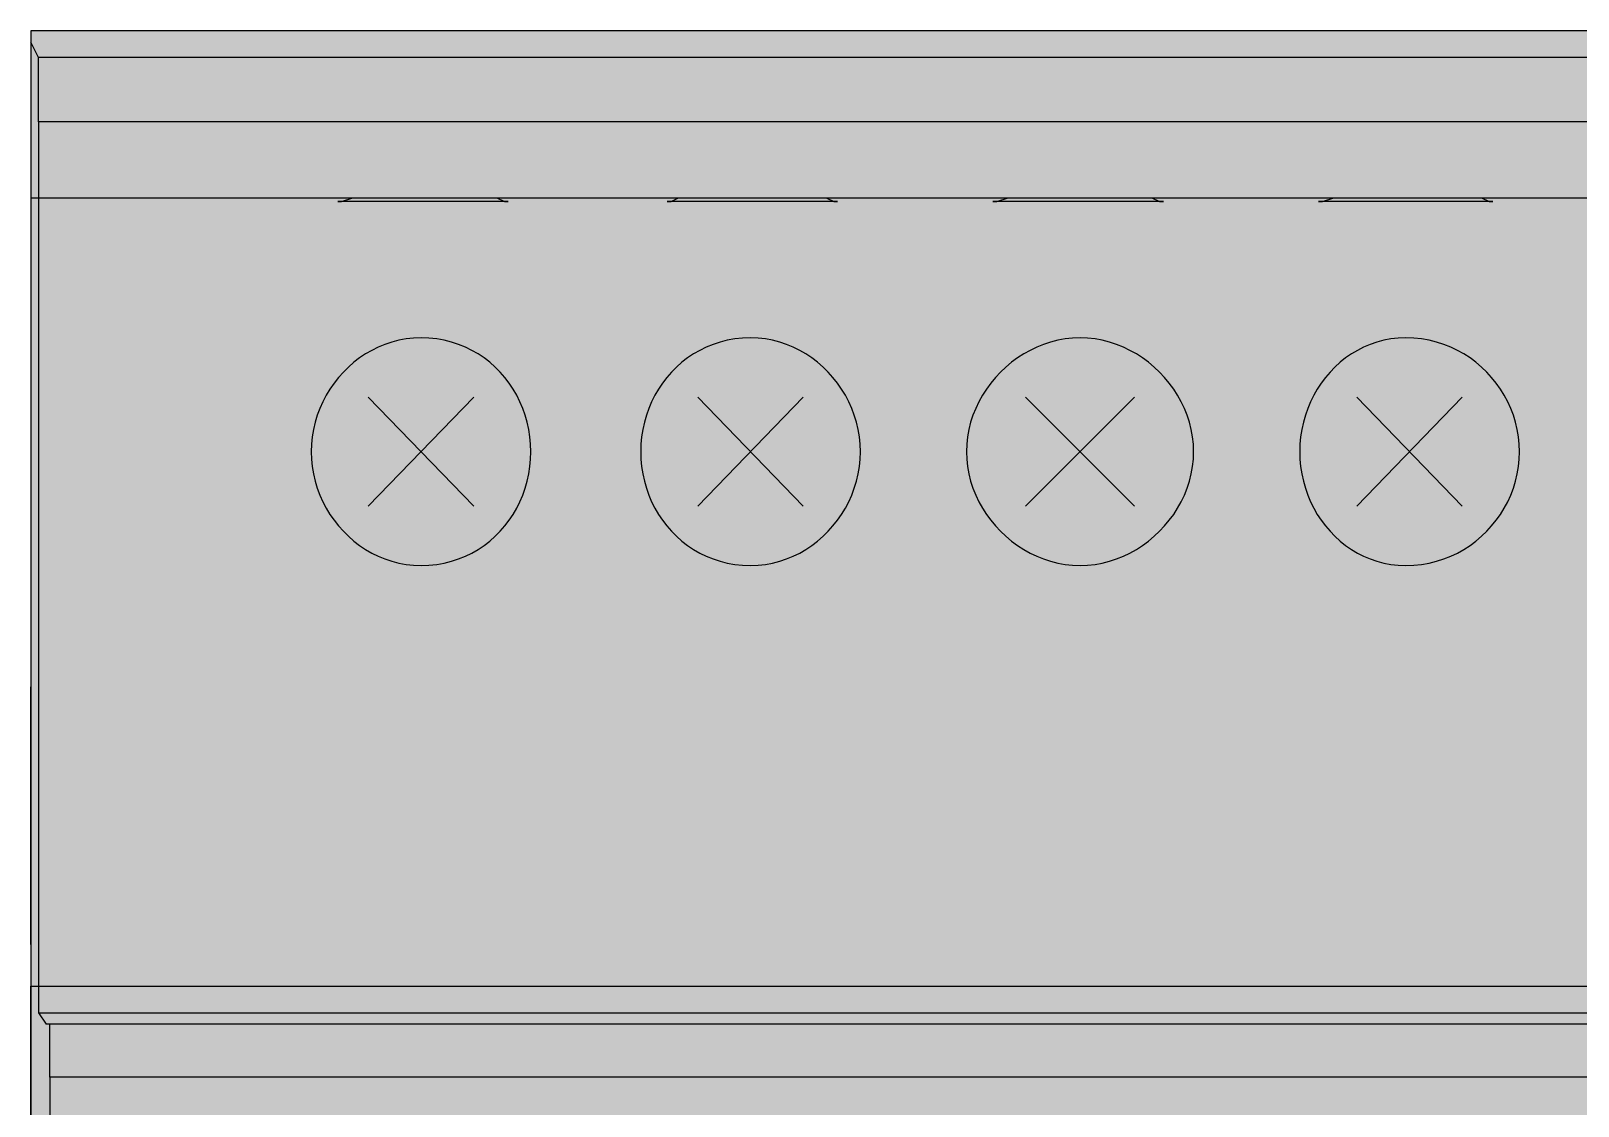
# Model space of a CAD drawing. Header units: millimetres. Extents: x 0 to 966, y -664 to 90.
# Drawn here: x 500 to 536, y 64.98 to 90 of the extents above; entities that cross this region are included whole.
import ezdxf

# ---------------------------------------------------------------- set-up
doc = ezdxf.new("R2010")
doc.units = ezdxf.units.MM
for name, color, linetype in [('HDL_BODY', 7, 'Continuous'), ('HDL_COLOUR', 7, 'Continuous'), ('HDL_DETAIL', 7, 'Continuous'), ('HDL_PRINT', 7, 'Continuous')]:
    doc.layers.add(name, color=color, linetype=linetype)

# ---------------------------------------------------------------- blocks, each defined once
blk = doc.blocks.new('M_R4.16.1-CD_FRONT')
at = {"layer": 'HDL_BODY', "true_color": 0x202126}
blk.add_hatch(color=250, dxfattribs=at).paths.add_polyline_path([(0, 0), (72, 0), (72, 90), (0, 90)])
at = {"layer": 'HDL_BODY', "true_color": 0x2a2a30}
blk.add_hatch(color=250, dxfattribs=at).paths.add_polyline_path([(0.4, 20.52), (71.6, 20.52), (71.6, 68.31), (0.4, 68.31)])
at = {"layer": 'HDL_COLOUR', "true_color": 0x1a332c}
for points in [[(11.633, 80.207), (11.627, 80.383), (11.611, 80.556), (11.585, 80.726), (11.548, 80.893), (11.501, 81.057), (11.444, 81.216), (11.378, 81.371), (11.303, 81.521), (11.219, 81.665), (11.127, 81.803), (11.026, 81.935), (10.917, 82.06), (10.8, 82.178), (10.676, 82.288), (10.544, 82.389), (10.406, 82.482), (10.26, 82.566), (10.109, 82.639), (9.951, 82.703), (9.787, 82.757), (9.617, 82.799), (9.442, 82.83), (9.262, 82.848), (9.077, 82.855), (8.903, 82.848), (8.731, 82.83), (8.563, 82.799), (8.398, 82.757), (8.238, 82.703), (8.083, 82.639), (7.933, 82.566), (7.788, 82.482), (7.649, 82.389), (7.516, 82.288), (7.39, 82.178), (7.271, 82.06), (7.159, 81.935), (7.054, 81.803), (6.958, 81.665), (6.871, 81.521), (6.792, 81.371), (6.723, 81.216), (6.663, 81.057), (6.613, 80.893), (6.573, 80.726), (6.545, 80.556), (6.527, 80.383), (6.521, 80.207), (6.527, 80.032), (6.545, 79.859), (6.573, 79.688), (6.613, 79.521), (6.663, 79.358), (6.723, 79.198), (6.792, 79.043), (6.871, 78.894), (6.958, 78.749), (7.054, 78.611), (7.159, 78.479), (7.271, 78.354), (7.39, 78.237), (7.516, 78.127), (7.649, 78.025), (7.788, 77.933), (7.933, 77.849), (8.083, 77.775), (8.238, 77.711), (8.398, 77.658), (8.563, 77.616), (8.731, 77.585), (8.903, 77.566), (9.077, 77.56), (9.262, 77.566), (9.442, 77.585), (9.617, 77.616), (9.787, 77.658), (9.951, 77.711), (10.109, 77.775), (10.26, 77.849), (10.406, 77.933), (10.544, 78.025), (10.676, 78.127), (10.8, 78.237), (10.917, 78.354), (11.026, 78.479), (11.127, 78.611), (11.219, 78.749), (11.303, 78.894), (11.378, 79.043), (11.444, 79.198), (11.501, 79.358), (11.548, 79.521), (11.585, 79.688), (11.611, 79.859), (11.627, 80.032), (11.633, 80.207)], [(19.3, 80.207), (19.294, 80.383), (19.277, 80.556), (19.248, 80.726), (19.209, 80.893), (19.159, 81.057), (19.099, 81.216), (19.03, 81.371), (18.951, 81.521), (18.863, 81.665), (18.767, 81.803), (18.663, 81.935), (18.551, 82.06), (18.432, 82.178), (18.306, 82.288), (18.173, 82.389), (18.034, 82.482), (17.889, 82.566), (17.739, 82.639), (17.583, 82.703), (17.423, 82.757), (17.259, 82.799), (17.091, 82.83), (16.919, 82.848), (16.744, 82.855), (16.559, 82.848), (16.379, 82.83), (16.204, 82.799), (16.035, 82.757), (15.871, 82.703), (15.713, 82.639), (15.561, 82.566), (15.416, 82.482), (15.277, 82.389), (15.146, 82.288), (15.021, 82.178), (14.905, 82.06), (14.796, 81.935), (14.695, 81.803), (14.602, 81.665), (14.518, 81.521), (14.443, 81.371), (14.377, 81.216), (14.321, 81.057), (14.274, 80.893), (14.237, 80.726), (14.21, 80.556), (14.194, 80.383), (14.189, 80.207), (14.194, 80.032), (14.21, 79.859), (14.237, 79.688), (14.274, 79.521), (14.321, 79.358), (14.377, 79.198), (14.443, 79.043), (14.518, 78.894), (14.602, 78.749), (14.695, 78.611), (14.796, 78.479), (14.905, 78.354), (15.021, 78.237), (15.146, 78.127), (15.277, 78.025), (15.416, 77.933), (15.561, 77.849), (15.713, 77.775), (15.871, 77.711), (16.035, 77.658), (16.204, 77.616), (16.379, 77.585), (16.559, 77.566), (16.744, 77.56), (16.919, 77.566), (17.091, 77.585), (17.259, 77.616), (17.423, 77.658), (17.583, 77.711), (17.739, 77.775), (17.889, 77.849), (18.034, 77.933), (18.173, 78.025), (18.306, 78.127), (18.432, 78.237), (18.551, 78.354), (18.663, 78.479), (18.767, 78.611), (18.863, 78.749), (18.951, 78.894), (19.03, 79.043), (19.099, 79.198), (19.159, 79.358), (19.209, 79.521), (19.248, 79.688), (19.277, 79.859), (19.294, 80.032), (19.3, 80.207)], [(27.055, 80.207), (27.049, 80.383), (27.03, 80.556), (27, 80.726), (26.958, 80.893), (26.904, 81.057), (26.841, 81.216), (26.767, 81.371), (26.683, 81.521), (26.591, 81.665), (26.489, 81.803), (26.38, 81.935), (26.262, 82.06), (26.138, 82.178), (26.006, 82.288), (25.868, 82.389), (25.724, 82.482), (25.574, 82.566), (25.42, 82.639), (25.26, 82.703), (25.097, 82.757), (24.93, 82.799), (24.76, 82.83), (24.587, 82.848), (24.412, 82.855), (24.236, 82.848), (24.063, 82.83), (23.893, 82.799), (23.726, 82.757), (23.563, 82.703), (23.404, 82.639), (23.249, 82.566), (23.1, 82.482), (22.955, 82.389), (22.817, 82.288), (22.686, 82.178), (22.561, 82.06), (22.444, 81.935), (22.334, 81.803), (22.233, 81.665), (22.14, 81.521), (22.056, 81.371), (21.983, 81.216), (21.919, 81.057), (21.866, 80.893), (21.823, 80.726), (21.793, 80.556), (21.774, 80.383), (21.768, 80.207), (21.774, 80.032), (21.793, 79.859), (21.823, 79.688), (21.866, 79.521), (21.919, 79.358), (21.983, 79.198), (22.056, 79.043), (22.14, 78.894), (22.233, 78.749), (22.334, 78.611), (22.444, 78.479), (22.561, 78.354), (22.686, 78.237), (22.817, 78.127), (22.955, 78.025), (23.1, 77.933), (23.249, 77.849), (23.404, 77.775), (23.563, 77.711), (23.726, 77.658), (23.893, 77.616), (24.063, 77.585), (24.236, 77.566), (24.412, 77.56), (24.587, 77.566), (24.76, 77.585), (24.93, 77.616), (25.097, 77.658), (25.26, 77.711), (25.42, 77.775), (25.574, 77.849), (25.724, 77.933), (25.868, 78.025), (26.006, 78.127), (26.138, 78.237), (26.262, 78.354), (26.38, 78.479), (26.489, 78.611), (26.591, 78.749), (26.683, 78.894), (26.767, 79.043), (26.841, 79.198), (26.904, 79.358), (26.958, 79.521), (27, 79.688), (27.03, 79.859), (27.049, 80.032), (27.055, 80.207)], [(34.636, 80.207), (34.63, 80.383), (34.612, 80.556), (34.584, 80.726), (34.544, 80.893), (34.494, 81.057), (34.433, 81.216), (34.363, 81.371), (34.283, 81.521), (34.194, 81.665), (34.096, 81.803), (33.989, 81.935), (33.875, 82.06), (33.752, 82.178), (33.623, 82.288), (33.486, 82.389), (33.342, 82.482), (33.192, 82.566), (33.036, 82.639), (32.874, 82.703), (32.707, 82.757), (32.535, 82.799), (32.358, 82.83), (32.177, 82.848), (31.992, 82.855), (31.817, 82.848), (31.647, 82.83), (31.481, 82.799), (31.319, 82.757), (31.163, 82.703), (31.011, 82.639), (30.865, 82.566), (30.725, 82.482), (30.591, 82.389), (30.463, 82.288), (30.343, 82.178), (30.229, 82.06), (30.122, 81.935), (30.023, 81.803), (29.932, 81.665), (29.85, 81.521), (29.776, 81.371), (29.71, 81.216), (29.654, 81.057), (29.608, 80.893), (29.571, 80.726), (29.545, 80.556), (29.528, 80.383), (29.523, 80.207), (29.528, 80.032), (29.545, 79.859), (29.571, 79.688), (29.608, 79.521), (29.654, 79.358), (29.71, 79.198), (29.776, 79.043), (29.85, 78.894), (29.932, 78.749), (30.023, 78.611), (30.122, 78.479), (30.229, 78.354), (30.343, 78.237), (30.463, 78.127), (30.591, 78.025), (30.725, 77.933), (30.865, 77.849), (31.011, 77.775), (31.163, 77.711), (31.319, 77.658), (31.481, 77.616), (31.647, 77.585), (31.817, 77.566), (31.992, 77.56), (32.177, 77.566), (32.358, 77.585), (32.535, 77.616), (32.707, 77.658), (32.874, 77.711), (33.036, 77.775), (33.192, 77.849), (33.342, 77.933), (33.486, 78.025), (33.623, 78.127), (33.752, 78.237), (33.875, 78.354), (33.989, 78.479), (34.096, 78.611), (34.194, 78.749), (34.283, 78.894), (34.363, 79.043), (34.433, 79.198), (34.494, 79.358), (34.544, 79.521), (34.584, 79.688), (34.612, 79.859), (34.63, 80.032), (34.636, 80.207)]]:
    blk.add_hatch(color=250, dxfattribs=at).paths.add_polyline_path(points)
at = {"layer": 'HDL_COLOUR', "true_color": 0x9ea4a8}
for points in [[(10.866, 80.207), (10.851, 80.449), (10.805, 80.687), (10.73, 80.916), (10.627, 81.134), (10.496, 81.335), (10.342, 81.518), (10.166, 81.677), (9.972, 81.812), (9.762, 81.919), (9.54, 81.997), (9.311, 82.045), (9.077, 82.06), (8.844, 82.045), (8.614, 81.997), (8.393, 81.919), (8.183, 81.812), (7.988, 81.677), (7.812, 81.518), (7.658, 81.335), (7.528, 81.134), (7.424, 80.916), (7.349, 80.687), (7.304, 80.449), (7.288, 80.207), (7.304, 79.965), (7.349, 79.728), (7.424, 79.498), (7.528, 79.281), (7.658, 79.079), (7.812, 78.897), (7.988, 78.737), (8.183, 78.602), (8.393, 78.495), (8.614, 78.417), (8.844, 78.37), (9.077, 78.354), (9.311, 78.37), (9.54, 78.417), (9.762, 78.495), (9.972, 78.602), (10.166, 78.737), (10.342, 78.897), (10.496, 79.079), (10.627, 79.281), (10.73, 79.498), (10.805, 79.728), (10.851, 79.965)], [(18.533, 80.207), (18.518, 80.449), (18.473, 80.687), (18.397, 80.916), (18.294, 81.134), (18.164, 81.335), (18.009, 81.518), (17.834, 81.677), (17.639, 81.812), (17.429, 81.919), (17.207, 81.997), (16.978, 82.045), (16.744, 82.06), (16.511, 82.045), (16.281, 81.997), (16.06, 81.919), (15.85, 81.812), (15.655, 81.677), (15.479, 81.518), (15.325, 81.335), (15.195, 81.134), (15.092, 80.916), (15.016, 80.687), (14.971, 80.449), (14.955, 80.207), (14.971, 79.965), (15.016, 79.728), (15.092, 79.498), (15.195, 79.281), (15.325, 79.079), (15.479, 78.897), (15.655, 78.737), (15.85, 78.602), (16.06, 78.495), (16.281, 78.417), (16.511, 78.37), (16.744, 78.354), (16.978, 78.37), (17.207, 78.417), (17.429, 78.495), (17.639, 78.602), (17.834, 78.737), (18.009, 78.897), (18.164, 79.079), (18.294, 79.281), (18.397, 79.498), (18.473, 79.728), (18.518, 79.965)], [(26.262, 80.207), (26.246, 80.449), (26.199, 80.687), (26.121, 80.916), (26.014, 81.134), (25.88, 81.335), (25.72, 81.518), (25.538, 81.677), (25.337, 81.812), (25.12, 81.919), (24.891, 81.997), (24.653, 82.045), (24.412, 82.06), (24.17, 82.045), (23.933, 81.997), (23.703, 81.919), (23.486, 81.812), (23.285, 81.677), (23.103, 81.518), (22.943, 81.335), (22.809, 81.134), (22.702, 80.916), (22.624, 80.687), (22.577, 80.449), (22.561, 80.207), (22.577, 79.965), (22.624, 79.728), (22.702, 79.498), (22.809, 79.281), (22.943, 79.079), (23.103, 78.897), (23.285, 78.737), (23.486, 78.602), (23.703, 78.495), (23.933, 78.417), (24.17, 78.37), (24.412, 78.354), (24.653, 78.37), (24.891, 78.417), (25.12, 78.495), (25.337, 78.602), (25.538, 78.737), (25.72, 78.897), (25.88, 79.079), (26.014, 79.281), (26.121, 79.498), (26.199, 79.728), (26.246, 79.965)], [(33.869, 80.207), (33.854, 80.449), (33.808, 80.687), (33.733, 80.916), (33.629, 81.134), (33.499, 81.335), (33.345, 81.518), (33.169, 81.677), (32.974, 81.812), (32.764, 81.919), (32.543, 81.997), (32.313, 82.045), (32.079, 82.06), (31.846, 82.045), (31.616, 81.997), (31.395, 81.919), (31.185, 81.812), (30.99, 81.677), (30.814, 81.518), (30.66, 81.335), (30.53, 81.134), (30.426, 80.916), (30.351, 80.687), (30.305, 80.449), (30.29, 80.207), (30.305, 79.965), (30.351, 79.728), (30.426, 79.498), (30.53, 79.281), (30.66, 79.079), (30.814, 78.897), (30.99, 78.737), (31.185, 78.602), (31.395, 78.495), (31.616, 78.417), (31.846, 78.37), (32.079, 78.354), (32.313, 78.37), (32.543, 78.417), (32.764, 78.495), (32.974, 78.602), (33.169, 78.737), (33.345, 78.897), (33.499, 79.079), (33.629, 79.281), (33.733, 79.498), (33.808, 79.728), (33.854, 79.965)]]:
    blk.add_hatch(color=253, dxfattribs=at).paths.add_polyline_path(points)
at = {"layer": 'HDL_PRINT', "true_color": 0xdee1e9}
for points in [[(13.663, 84.326), (10.931, 85.472), (11.016, 85.457), (9.077, 85.457), (9.297, 85.678), (9.297, 82.941), (8.857, 82.941), (8.857, 85.678), (9.077, 85.898), (11.016, 85.898), (11.101, 85.88), (13.833, 84.734), (13.663, 84.326)], [(14.365, 85.898), (16.744, 85.898), (16.965, 85.678), (16.965, 82.941), (16.524, 82.941), (16.524, 85.678), (16.744, 85.457), (14.365, 85.457), (14.365, 85.898)], [(29.085, 84.326), (26.354, 85.472), (26.439, 85.457), (24.412, 85.457), (24.632, 85.678), (24.632, 82.941), (24.191, 82.941), (24.191, 85.678), (24.412, 85.898), (26.439, 85.898), (26.524, 85.88), (29.256, 84.734), (29.085, 84.326)], [(29.698, 85.898), (31.992, 85.898), (32.212, 85.678), (32.212, 82.941), (31.772, 82.941), (31.772, 85.678), (31.992, 85.457), (29.698, 85.457), (29.698, 85.898)], [(9.518, 74.912), (9.077, 74.912), (9.077, 76.324), (9.045, 76.291), (9.006, 76.255), (8.963, 76.216), (8.915, 76.177), (8.864, 76.14), (8.81, 76.108), (8.753, 76.082), (8.695, 76.065), (8.637, 76.059), (8.637, 76.413), (8.647, 76.418), (8.674, 76.433), (8.713, 76.454), (8.76, 76.482), (8.81, 76.515), (8.859, 76.551), (8.901, 76.589), (8.963, 76.623), (9.017, 76.657), (9.062, 76.693), (9.099, 76.732), (9.128, 76.776), (9.149, 76.824), (9.161, 76.879), (9.165, 76.94), (9.518, 76.94), (9.518, 74.912)], [(17.361, 75.177), (17.361, 74.912), (16.039, 74.912), (16.045, 74.982), (16.059, 75.042), (16.081, 75.091), (16.109, 75.128), (16.142, 75.156), (16.178, 75.172), (16.216, 75.177), (16.242, 75.23), (16.27, 75.283), (16.3, 75.336), (16.333, 75.389), (16.37, 75.441), (16.412, 75.494), (16.461, 75.547), (16.517, 75.601), (16.582, 75.654), (16.656, 75.708), (16.718, 75.77), (16.773, 75.824), (16.822, 75.873), (16.866, 75.917), (16.905, 75.956), (16.941, 75.992), (16.976, 76.026), (17.009, 76.059), (17.014, 76.097), (17.026, 76.135), (17.044, 76.173), (17.062, 76.21), (17.08, 76.248), (17.092, 76.286), (17.097, 76.324), (17.091, 76.368), (17.074, 76.409), (17.053, 76.445), (17.032, 76.474), (17.015, 76.493), (17.009, 76.5), (16.971, 76.533), (16.933, 76.556), (16.896, 76.572), (16.858, 76.582), (16.82, 76.587), (16.782, 76.589), (16.744, 76.589), (16.707, 76.589), (16.679, 76.586), (16.656, 76.578), (16.633, 76.563), (16.606, 76.537), (16.568, 76.5), (16.563, 76.494), (16.551, 76.478), (16.534, 76.452), (16.515, 76.414), (16.498, 76.365), (16.485, 76.306), (16.48, 76.235), (16.127, 76.324), (16.131, 76.39), (16.143, 76.455), (16.16, 76.518), (16.183, 76.578), (16.209, 76.634), (16.239, 76.684), (16.271, 76.728), (16.304, 76.765), (16.36, 76.794), (16.411, 76.823), (16.461, 76.85), (16.51, 76.875), (16.561, 76.897), (16.617, 76.915), (16.68, 76.929), (16.751, 76.937), (16.833, 76.94), (16.895, 76.937), (16.95, 76.926), (16.998, 76.908), (17.042, 76.886), (17.081, 76.86), (17.118, 76.83), (17.152, 76.798), (17.185, 76.765), (17.218, 76.728), (17.25, 76.684), (17.28, 76.634), (17.306, 76.578), (17.329, 76.518), (17.346, 76.455), (17.358, 76.39), (17.361, 76.324), (17.361, 76.28), (17.361, 76.235), (17.361, 76.191), (17.361, 76.148), (17.361, 76.103), (17.361, 76.059), (17.329, 76.022), (17.303, 75.984), (17.283, 75.947), (17.264, 75.909), (17.243, 75.87), (17.218, 75.832), (17.185, 75.794), (17.152, 75.757), (17.127, 75.719), (17.107, 75.681), (17.088, 75.644), (17.067, 75.605), (17.042, 75.567), (17.009, 75.529), (16.947, 75.496), (16.893, 75.464), (16.848, 75.431), (16.81, 75.397), (16.782, 75.364), (16.761, 75.331), (16.748, 75.297), (16.744, 75.264), (16.735, 75.263), (16.713, 75.258), (16.687, 75.245), (16.665, 75.22), (16.656, 75.177), (17.361, 75.177)], [(23.707, 75.353), (24.059, 75.443), (24.064, 75.404), (24.077, 75.366), (24.094, 75.328), (24.113, 75.29), (24.13, 75.252), (24.142, 75.215), (24.147, 75.177), (24.191, 75.177), (24.235, 75.177), (24.279, 75.177), (24.324, 75.177), (24.368, 75.177), (24.412, 75.177), (24.449, 75.178), (24.477, 75.181), (24.5, 75.188), (24.523, 75.203), (24.55, 75.227), (24.588, 75.264), (24.625, 75.271), (24.65, 75.29), (24.665, 75.32), (24.673, 75.356), (24.676, 75.398), (24.676, 75.443), (24.676, 75.513), (24.674, 75.572), (24.669, 75.621), (24.66, 75.659), (24.644, 75.686), (24.621, 75.702), (24.588, 75.708), (24.55, 75.744), (24.523, 75.768), (24.5, 75.783), (24.477, 75.791), (24.449, 75.794), (24.412, 75.794), (24.359, 75.794), (24.312, 75.794), (24.272, 75.794), (24.245, 75.794), (24.236, 75.794), (24.236, 76.148), (24.28, 76.148), (24.324, 76.148), (24.368, 76.148), (24.412, 76.148), (24.456, 76.148), (24.5, 76.148), (24.533, 76.185), (24.556, 76.223), (24.572, 76.261), (24.581, 76.299), (24.586, 76.337), (24.588, 76.375), (24.588, 76.413), (24.588, 76.42), (24.585, 76.439), (24.577, 76.468), (24.562, 76.504), (24.537, 76.545), (24.5, 76.589), (24.49, 76.589), (24.463, 76.589), (24.424, 76.589), (24.376, 76.589), (24.324, 76.589), (24.317, 76.589), (24.297, 76.586), (24.268, 76.578), (24.232, 76.563), (24.191, 76.537), (24.147, 76.5), (24.141, 76.493), (24.124, 76.474), (24.103, 76.445), (24.082, 76.409), (24.066, 76.368), (24.059, 76.324), (23.707, 76.413), (23.712, 76.451), (23.724, 76.488), (23.741, 76.526), (23.76, 76.564), (23.777, 76.602), (23.79, 76.64), (23.795, 76.678), (23.832, 76.715), (23.87, 76.751), (23.908, 76.784), (23.946, 76.812), (23.984, 76.834), (24.021, 76.849), (24.059, 76.854), (24.097, 76.886), (24.135, 76.909), (24.172, 76.924), (24.21, 76.934), (24.248, 76.938), (24.286, 76.94), (24.324, 76.94), (24.406, 76.937), (24.477, 76.929), (24.539, 76.915), (24.595, 76.897), (24.646, 76.875), (24.696, 76.85), (24.745, 76.823), (24.796, 76.794), (24.852, 76.765), (24.885, 76.728), (24.917, 76.686), (24.947, 76.638), (24.973, 76.589), (24.996, 76.54), (25.013, 76.493), (25.025, 76.45), (25.028, 76.413), (25.022, 76.354), (25.004, 76.296), (24.976, 76.239), (24.94, 76.184), (24.896, 76.133), (24.846, 76.086), (24.792, 76.042), (24.735, 76.005), (24.676, 75.973), (24.718, 75.967), (24.767, 75.953), (24.817, 75.93), (24.864, 75.902), (24.903, 75.868), (24.93, 75.832), (24.94, 75.794), (24.973, 75.761), (25.005, 75.727), (25.035, 75.691), (25.062, 75.652), (25.084, 75.608), (25.102, 75.559), (25.113, 75.505), (25.117, 75.443), (25.113, 75.38), (25.1, 75.324), (25.08, 75.275), (25.051, 75.232), (25.013, 75.192), (24.968, 75.156), (24.914, 75.122), (24.852, 75.088), (24.82, 75.036), (24.781, 74.995), (24.738, 74.964), (24.69, 74.943), (24.639, 74.928), (24.585, 74.919), (24.528, 74.914), (24.47, 74.913), (24.412, 74.912), (24.33, 74.913), (24.259, 74.914), (24.196, 74.919), (24.14, 74.928), (24.089, 74.943), (24.039, 74.964), (23.99, 74.995), (23.939, 75.036), (23.883, 75.088), (23.845, 75.122), (23.809, 75.149), (23.776, 75.175), (23.748, 75.203), (23.726, 75.239), (23.712, 75.288), (23.707, 75.353)], [(11.986, 75.177), (12.867, 76.678), (13.836, 75.177), (11.986, 75.177)], [(27.32, 75.177), (28.201, 76.678), (29.171, 75.177), (27.32, 75.177)]]:
    blk.add_hatch(color=254, dxfattribs=at).paths.add_polyline_path(points)
h = blk.add_hatch(color=254, dxfattribs=at)
h.paths.add_polyline_path([(32.078, 74.912), (32.078, 75.264), (31.373, 75.264), (31.373, 75.618), (32.167, 76.94), (32.518, 76.94), (32.518, 75.618), (32.783, 75.618), (32.783, 75.264), (32.518, 75.264), (32.518, 74.912), (32.078, 74.912)])
h.paths.add_polyline_path([(32.078, 75.618), (32.078, 76.324), (31.727, 75.618), (32.078, 75.618)])
h = blk.add_hatch(color=254, dxfattribs=at)
h.paths.add_polyline_path([(14.012, 72), (13.484, 72), (13.307, 72.53), (12.426, 72.53), (12.162, 72), (11.721, 72), (12.603, 74.207), (13.043, 74.207), (14.012, 72)])
h.paths.add_polyline_path([(13.131, 72.881), (12.867, 73.677), (12.514, 72.881), (13.131, 72.881)])
h = blk.add_hatch(color=254, dxfattribs=at)
h.paths.add_polyline_path([(27.232, 74.207), (28.201, 74.207), (28.272, 74.207), (28.333, 74.207), (28.386, 74.207), (28.434, 74.207), (28.476, 74.207), (28.516, 74.207), (28.554, 74.207), (28.591, 74.206), (28.629, 74.205), (28.667, 74.2), (28.705, 74.19), (28.743, 74.174), (28.78, 74.15), (28.818, 74.117), (28.851, 74.112), (28.876, 74.098), (28.897, 74.076), (28.916, 74.048), (28.936, 74.016), (28.961, 73.979), (28.994, 73.942), (28.994, 73.897), (28.994, 73.853), (28.994, 73.809), (28.994, 73.765), (28.994, 73.721), (28.994, 73.677), (28.994, 73.633), (28.994, 73.589), (28.994, 73.545), (28.994, 73.501), (28.994, 73.456), (28.994, 73.412), (28.957, 73.375), (28.919, 73.339), (28.881, 73.306), (28.843, 73.278), (28.806, 73.256), (28.768, 73.241), (28.73, 73.236), (28.767, 73.202), (28.808, 73.169), (28.852, 73.136), (28.895, 73.103), (28.934, 73.07), (28.966, 73.037), (28.987, 73.004), (28.994, 72.971), (29.027, 72.937), (29.059, 72.903), (29.089, 72.867), (29.116, 72.827), (29.138, 72.784), (29.155, 72.736), (29.167, 72.681), (29.171, 72.619), (29.166, 72.581), (29.153, 72.543), (29.136, 72.505), (29.117, 72.467), (29.1, 72.429), (29.087, 72.392), (29.082, 72.354), (29.05, 72.316), (29.024, 72.278), (29.004, 72.24), (28.985, 72.202), (28.964, 72.164), (28.939, 72.127), (28.906, 72.089), (28.868, 72.084), (28.829, 72.072), (28.786, 72.054), (28.739, 72.035), (28.685, 72.018), (28.624, 72.005), (28.554, 72), (28.521, 72), (28.482, 72), (28.436, 72), (28.384, 72), (28.325, 72), (28.26, 72), (28.188, 72), (28.11, 72), (28.025, 72), (27.232, 72), (27.232, 74.207)])
h.paths.add_polyline_path([(27.761, 73.852), (27.761, 73.325), (28.025, 73.325), (28.095, 73.325), (28.156, 73.325), (28.21, 73.325), (28.257, 73.325), (28.3, 73.325), (28.339, 73.325), (28.378, 73.325), (28.415, 73.362), (28.443, 73.386), (28.466, 73.401), (28.488, 73.408), (28.516, 73.411), (28.554, 73.412), (28.554, 73.456), (28.554, 73.487), (28.554, 73.514), (28.554, 73.546), (28.554, 73.59), (28.554, 73.642), (28.554, 73.689), (28.554, 73.729), (28.554, 73.756), (28.554, 73.766), (28.516, 73.802), (28.488, 73.827), (28.466, 73.841), (28.443, 73.849), (28.415, 73.852), (28.378, 73.852), (28.344, 73.852), (28.309, 73.852), (28.269, 73.852), (28.223, 73.852), (28.169, 73.852), (28.105, 73.852), (28.028, 73.852), (27.937, 73.852), (27.761, 73.852)])
h.paths.add_polyline_path([(27.761, 72.971), (27.761, 72.354), (28.113, 72.354), (28.184, 72.354), (28.245, 72.354), (28.298, 72.354), (28.345, 72.354), (28.388, 72.354), (28.428, 72.354), (28.466, 72.354), (28.503, 72.391), (28.531, 72.415), (28.554, 72.43), (28.576, 72.438), (28.604, 72.44), (28.642, 72.441), (28.642, 72.485), (28.642, 72.53), (28.642, 72.574), (28.642, 72.619), (28.642, 72.662), (28.642, 72.706), (28.642, 72.716), (28.642, 72.743), (28.642, 72.782), (28.642, 72.83), (28.642, 72.881), (28.604, 72.882), (28.576, 72.885), (28.554, 72.893), (28.531, 72.908), (28.503, 72.933), (28.466, 72.971), (28.455, 72.971), (28.427, 72.971), (28.382, 72.971), (28.326, 72.971), (28.26, 72.971), (28.188, 72.971), (28.113, 72.971), (27.761, 72.971)])
at = {"layer": 'HDL_DETAIL', "color": 251, "true_color": 0x52555c}
for points in [[(0, 0), (72, 0), (72, 90), (0, 90), (0, 0)], [(11.633, 80.207), (11.627, 80.383), (11.611, 80.556), (11.585, 80.726), (11.548, 80.893), (11.501, 81.057), (11.444, 81.216), (11.378, 81.371), (11.303, 81.521), (11.219, 81.665), (11.127, 81.803), (11.026, 81.935), (10.917, 82.06), (10.8, 82.178), (10.676, 82.288), (10.544, 82.389), (10.406, 82.482), (10.26, 82.566), (10.109, 82.639), (9.951, 82.703), (9.787, 82.757), (9.617, 82.799), (9.442, 82.83), (9.262, 82.848), (9.077, 82.855), (8.903, 82.848), (8.731, 82.83), (8.563, 82.799), (8.398, 82.757), (8.238, 82.703), (8.083, 82.639), (7.933, 82.566), (7.788, 82.482), (7.649, 82.389), (7.516, 82.288), (7.39, 82.178), (7.271, 82.06), (7.159, 81.935), (7.054, 81.803), (6.958, 81.665), (6.871, 81.521), (6.792, 81.371), (6.723, 81.216), (6.663, 81.057), (6.613, 80.893), (6.573, 80.726), (6.545, 80.556), (6.527, 80.383), (6.521, 80.207), (6.527, 80.032), (6.545, 79.859), (6.573, 79.688), (6.613, 79.521), (6.663, 79.358), (6.723, 79.198), (6.792, 79.043), (6.871, 78.894), (6.958, 78.749), (7.054, 78.611), (7.159, 78.479), (7.271, 78.354), (7.39, 78.237), (7.516, 78.127), (7.649, 78.025), (7.788, 77.933), (7.933, 77.849), (8.083, 77.775), (8.238, 77.711), (8.398, 77.658), (8.563, 77.616), (8.731, 77.585), (8.903, 77.566), (9.077, 77.56), (9.262, 77.566), (9.442, 77.585), (9.617, 77.616), (9.787, 77.658), (9.951, 77.711), (10.109, 77.775), (10.26, 77.849), (10.406, 77.933), (10.544, 78.025), (10.676, 78.127), (10.8, 78.237), (10.917, 78.354), (11.026, 78.479), (11.127, 78.611), (11.219, 78.749), (11.303, 78.894), (11.378, 79.043), (11.444, 79.198), (11.501, 79.358), (11.548, 79.521), (11.585, 79.688), (11.611, 79.859), (11.627, 80.032), (11.633, 80.207)], [(19.3, 80.207), (19.294, 80.383), (19.277, 80.556), (19.248, 80.726), (19.209, 80.893), (19.159, 81.057), (19.099, 81.216), (19.03, 81.371), (18.951, 81.521), (18.863, 81.665), (18.767, 81.803), (18.663, 81.935), (18.551, 82.06), (18.432, 82.178), (18.306, 82.288), (18.173, 82.389), (18.034, 82.482), (17.889, 82.566), (17.739, 82.639), (17.583, 82.703), (17.423, 82.757), (17.259, 82.799), (17.091, 82.83), (16.919, 82.848), (16.744, 82.855), (16.559, 82.848), (16.379, 82.83), (16.204, 82.799), (16.035, 82.757), (15.871, 82.703), (15.713, 82.639), (15.561, 82.566), (15.416, 82.482), (15.277, 82.389), (15.146, 82.288), (15.021, 82.178), (14.905, 82.06), (14.796, 81.935), (14.695, 81.803), (14.602, 81.665), (14.518, 81.521), (14.443, 81.371), (14.377, 81.216), (14.321, 81.057), (14.274, 80.893), (14.237, 80.726), (14.21, 80.556), (14.194, 80.383), (14.189, 80.207), (14.194, 80.032), (14.21, 79.859), (14.237, 79.688), (14.274, 79.521), (14.321, 79.358), (14.377, 79.198), (14.443, 79.043), (14.518, 78.894), (14.602, 78.749), (14.695, 78.611), (14.796, 78.479), (14.905, 78.354), (15.021, 78.237), (15.146, 78.127), (15.277, 78.025), (15.416, 77.933), (15.561, 77.849), (15.713, 77.775), (15.871, 77.711), (16.035, 77.658), (16.204, 77.616), (16.379, 77.585), (16.559, 77.566), (16.744, 77.56), (16.919, 77.566), (17.091, 77.585), (17.259, 77.616), (17.423, 77.658), (17.583, 77.711), (17.739, 77.775), (17.889, 77.849), (18.034, 77.933), (18.173, 78.025), (18.306, 78.127), (18.432, 78.237), (18.551, 78.354), (18.663, 78.479), (18.767, 78.611), (18.863, 78.749), (18.951, 78.894), (19.03, 79.043), (19.099, 79.198), (19.159, 79.358), (19.209, 79.521), (19.248, 79.688), (19.277, 79.859), (19.294, 80.032), (19.3, 80.207)], [(27.055, 80.207), (27.049, 80.383), (27.03, 80.556), (27, 80.726), (26.958, 80.893), (26.904, 81.057), (26.841, 81.216), (26.767, 81.371), (26.683, 81.521), (26.591, 81.665), (26.489, 81.803), (26.38, 81.935), (26.262, 82.06), (26.138, 82.178), (26.006, 82.288), (25.868, 82.389), (25.724, 82.482), (25.574, 82.566), (25.42, 82.639), (25.26, 82.703), (25.097, 82.757), (24.93, 82.799), (24.76, 82.83), (24.587, 82.848), (24.412, 82.855), (24.236, 82.848), (24.063, 82.83), (23.893, 82.799), (23.726, 82.757), (23.563, 82.703), (23.404, 82.639), (23.249, 82.566), (23.1, 82.482), (22.955, 82.389), (22.817, 82.288), (22.686, 82.178), (22.561, 82.06), (22.444, 81.935), (22.334, 81.803), (22.233, 81.665), (22.14, 81.521), (22.056, 81.371), (21.983, 81.216), (21.919, 81.057), (21.866, 80.893), (21.823, 80.726), (21.793, 80.556), (21.774, 80.383), (21.768, 80.207), (21.774, 80.032), (21.793, 79.859), (21.823, 79.688), (21.866, 79.521), (21.919, 79.358), (21.983, 79.198), (22.056, 79.043), (22.14, 78.894), (22.233, 78.749), (22.334, 78.611), (22.444, 78.479), (22.561, 78.354), (22.686, 78.237), (22.817, 78.127), (22.955, 78.025), (23.1, 77.933), (23.249, 77.849), (23.404, 77.775), (23.563, 77.711), (23.726, 77.658), (23.893, 77.616), (24.063, 77.585), (24.236, 77.566), (24.412, 77.56), (24.587, 77.566), (24.76, 77.585), (24.93, 77.616), (25.097, 77.658), (25.26, 77.711), (25.42, 77.775), (25.574, 77.849), (25.724, 77.933), (25.868, 78.025), (26.006, 78.127), (26.138, 78.237), (26.262, 78.354), (26.38, 78.479), (26.489, 78.611), (26.591, 78.749), (26.683, 78.894), (26.767, 79.043), (26.841, 79.198), (26.904, 79.358), (26.958, 79.521), (27, 79.688), (27.03, 79.859), (27.049, 80.032), (27.055, 80.207)], [(34.636, 80.207), (34.63, 80.383), (34.612, 80.556), (34.584, 80.726), (34.544, 80.893), (34.494, 81.057), (34.433, 81.216), (34.363, 81.371), (34.283, 81.521), (34.194, 81.665), (34.096, 81.803), (33.989, 81.935), (33.875, 82.06), (33.752, 82.178), (33.623, 82.288), (33.486, 82.389), (33.342, 82.482), (33.192, 82.566), (33.036, 82.639), (32.874, 82.703), (32.707, 82.757), (32.535, 82.799), (32.358, 82.83), (32.177, 82.848), (31.992, 82.855), (31.817, 82.848), (31.647, 82.83), (31.481, 82.799), (31.319, 82.757), (31.163, 82.703), (31.011, 82.639), (30.865, 82.566), (30.725, 82.482), (30.591, 82.389), (30.463, 82.288), (30.343, 82.178), (30.229, 82.06), (30.122, 81.935), (30.023, 81.803), (29.932, 81.665), (29.85, 81.521), (29.776, 81.371), (29.71, 81.216), (29.654, 81.057), (29.608, 80.893), (29.571, 80.726), (29.545, 80.556), (29.528, 80.383), (29.523, 80.207), (29.528, 80.032), (29.545, 79.859), (29.571, 79.688), (29.608, 79.521), (29.654, 79.358), (29.71, 79.198), (29.776, 79.043), (29.85, 78.894), (29.932, 78.749), (30.023, 78.611), (30.122, 78.479), (30.229, 78.354), (30.343, 78.237), (30.463, 78.127), (30.591, 78.025), (30.725, 77.933), (30.865, 77.849), (31.011, 77.775), (31.163, 77.711), (31.319, 77.658), (31.481, 77.616), (31.647, 77.585), (31.817, 77.566), (31.992, 77.56), (32.177, 77.566), (32.358, 77.585), (32.535, 77.616), (32.707, 77.658), (32.874, 77.711), (33.036, 77.775), (33.192, 77.849), (33.342, 77.933), (33.486, 78.025), (33.623, 78.127), (33.752, 78.237), (33.875, 78.354), (33.989, 78.479), (34.096, 78.611), (34.194, 78.749), (34.283, 78.894), (34.363, 79.043), (34.433, 79.198), (34.494, 79.358), (34.544, 79.521), (34.584, 79.688), (34.612, 79.859), (34.63, 80.032), (34.636, 80.207)], [(0, 74.737), (0, 74.737)], [(0, 74.737), (0, 74.737)], [(0, 74.737), (0, 74.737)], [(0, 74.737), (0, 74.737)], [(0, 74.737), (0, 74.737)], [(0, 74.737), (0, 74.737)], [(0, 74.737), (0, 74.737)], [(0, 74.737), (0, 74.737)], [(0, 74.737), (0, 74.737)], [(0, 74.737), (0, 74.737)], [(0, 74.737), (0, 74.737)], [(0, 74.737), (0, 74.737)], [(0, 74.737), (0, 74.737)], [(0, 74.737), (0, 74.737)], [(0, 74.737), (0, 74.737)], [(0, 74.737), (0, 74.737)], [(0, 74.737), (0, 74.737)], [(0, 74.737), (0, 74.737)], [(0, 74.737), (0, 74.737)], [(0, 74.737), (0, 74.737)], [(0, 74.737), (0, 74.737)], [(0, 68.736), (0, 68.736)], [(0, 68.736), (0, 68.736)], [(0, 68.736), (0, 68.736)], [(0, 68.736), (0, 68.736)], [(0, 68.736), (0, 68.736)], [(0, 68.736), (0, 68.736)], [(0, 68.736), (0, 68.736)], [(0, 68.736), (0, 68.736)], [(0, 68.736), (0, 68.736)], [(0, 68.736), (0, 68.736)], [(0, 68.736), (0, 68.736)], [(0, 68.736), (0, 68.736)], [(0, 68.736), (0, 68.736)], [(0, 68.736), (0, 68.736)], [(0, 68.736), (0, 68.736)], [(0, 68.736), (0, 68.736)], [(0, 68.736), (0, 68.736)], [(0, 68.736), (0, 68.736)], [(0, 68.736), (0, 68.736)], [(0, 68.736), (0, 68.736)], [(0, 68.736), (0, 68.736)], [(0, 67.766), (72, 67.766), (72, 22.236), (0, 22.236), (0, 67.766)]]:
    blk.add_lwpolyline(points, close=True, dxfattribs=at)
for points in [[(0.176, 89.382), (0, 89.737)], [(0.176, 89.382), (0, 89.737)], [(0.176, 89.382), (0, 89.737)], [(0.176, 89.382), (0, 89.737)], [(0.176, 89.382), (0, 89.737)], [(0.176, 89.382), (0, 89.737)], [(0.176, 89.382), (0, 89.737)], [(0.176, 89.382), (0, 89.737)], [(0.176, 89.382), (0, 89.737)], [(0.176, 89.382), (0, 89.737)], [(0.176, 89.382), (0, 89.737)], [(0.176, 89.382), (0, 89.737)], [(0.176, 89.382), (0, 89.737)], [(0.176, 89.382), (0, 89.737)], [(0.176, 89.382), (0, 89.737)], [(0.176, 89.382), (0, 89.737)], [(0.176, 89.382), (0, 89.737)], [(0.176, 89.382), (0, 89.737)], [(0.176, 89.382), (0, 89.737)], [(0.176, 89.382), (0, 89.737)], [(0.176, 89.382), (0, 89.737)], [(0, 89.737), (0, 79.061)], [(0, 89.737), (0, 79.061)], [(0, 89.737), (0, 79.061)], [(0, 89.737), (0, 79.061)], [(0, 89.737), (0, 79.061)], [(0, 89.737), (0, 79.061)], [(0, 89.737), (0, 79.061)], [(0, 89.737), (0, 79.061)], [(0, 89.737), (0, 79.061)], [(0, 89.737), (0, 79.061)], [(0, 89.737), (0, 79.061)], [(0, 89.737), (0, 79.061)], [(0, 89.737), (0, 79.061)], [(0, 89.737), (0, 79.061)], [(0, 89.737), (0, 79.061)], [(0, 89.737), (0, 79.061)], [(0, 89.737), (0, 79.061)], [(0, 89.737), (0, 79.061)], [(0, 89.737), (0, 79.061)], [(0, 89.737), (0, 79.061)], [(0, 89.737), (0, 79.061)], [(71.473, 89.382), (0.176, 89.382)], [(71.473, 89.382), (0.176, 89.382)], [(71.473, 89.382), (0.176, 89.382)], [(71.473, 89.382), (0.176, 89.382)], [(71.473, 89.382), (0.176, 89.382)], [(71.473, 89.382), (0.176, 89.382)], [(71.473, 89.382), (0.176, 89.382)], [(71.473, 89.382), (0.176, 89.382)], [(71.473, 89.382), (0.176, 89.382)], [(71.473, 89.382), (0.176, 89.382)], [(71.473, 89.382), (0.176, 89.382)], [(71.473, 89.382), (0.176, 89.382)], [(71.473, 89.382), (0.176, 89.382)], [(71.473, 89.382), (0.176, 89.382)], [(71.473, 89.382), (0.176, 89.382)], [(71.473, 89.382), (0.176, 89.382)], [(71.473, 89.382), (0.176, 89.382)], [(71.473, 89.382), (0.176, 89.382)], [(71.473, 89.382), (0.176, 89.382)], [(71.473, 89.382), (0.176, 89.382)], [(71.473, 89.382), (0.176, 89.382)], [(0.176, 87.884), (0.176, 88.236), (0.176, 88.677), (0.176, 89.382)], [(0.176, 87.884), (0.176, 67.149)], [(0.176, 87.884), (0.176, 67.149)], [(0.176, 87.884), (0.176, 67.149)], [(0.176, 87.884), (0.176, 67.149)], [(0.176, 87.884), (0.176, 67.149)], [(0.176, 87.884), (0.176, 67.149)], [(0.176, 87.884), (0.176, 67.149)], [(0.176, 87.884), (0.176, 67.149)], [(0.176, 87.884), (0.176, 67.149)], [(0.176, 87.884), (0.176, 67.149)], [(0.176, 87.884), (0.176, 67.149)], [(0.176, 87.884), (0.176, 67.149)], [(0.176, 87.884), (0.176, 67.149)], [(0.176, 87.884), (0.176, 67.149)], [(0.176, 87.884), (0.176, 67.149)], [(0.176, 87.884), (0.176, 67.149)], [(0.176, 87.884), (0.176, 67.149)], [(0.176, 87.884), (0.176, 67.149)], [(0.176, 87.884), (0.176, 67.149)], [(0.176, 87.884), (0.176, 67.149)], [(0.176, 87.884), (0.176, 67.149)], [(71.473, 87.884), (0.176, 87.884)], [(71.473, 87.884), (0.176, 87.884)], [(71.473, 87.884), (0.176, 87.884)], [(71.473, 87.884), (0.176, 87.884)], [(71.473, 87.884), (0.176, 87.884)], [(71.473, 87.884), (0.176, 87.884)], [(71.473, 87.884), (0.176, 87.884)], [(71.473, 87.884), (0.176, 87.884)], [(71.473, 87.884), (0.176, 87.884)], [(71.473, 87.884), (0.176, 87.884)], [(71.473, 87.884), (0.176, 87.884)], [(71.473, 87.884), (0.176, 87.884)], [(71.473, 87.884), (0.176, 87.884)], [(71.473, 87.884), (0.176, 87.884)], [(71.473, 87.884), (0.176, 87.884)], [(71.473, 87.884), (0.176, 87.884)], [(71.473, 87.884), (0.176, 87.884)], [(71.473, 87.884), (0.176, 87.884)], [(71.473, 87.884), (0.176, 87.884)], [(71.473, 87.884), (0.176, 87.884)], [(71.473, 87.884), (0.176, 87.884)], [(0, 86.119), (71.824, 86.119)], [(0, 86.119), (71.824, 86.119)], [(0, 86.119), (71.824, 86.119)], [(0, 86.119), (71.824, 86.119)], [(0, 86.119), (71.824, 86.119)], [(0, 86.119), (71.824, 86.119)], [(0, 86.119), (71.824, 86.119)], [(0, 86.119), (71.824, 86.119)], [(0, 86.119), (71.824, 86.119)], [(0, 86.119), (71.824, 86.119)], [(0, 86.119), (71.824, 86.119)], [(0, 86.119), (71.824, 86.119)], [(0, 86.119), (71.824, 86.119)], [(0, 86.119), (71.824, 86.119)], [(0, 86.119), (71.824, 86.119)], [(0, 86.119), (71.824, 86.119)], [(0, 86.119), (71.824, 86.119)], [(0, 86.119), (71.824, 86.119)], [(0, 86.119), (71.824, 86.119)], [(0, 86.119), (71.824, 86.119)], [(0, 86.119), (71.824, 86.119)], [(7.227, 86.029), (7.491, 86.119), (7.844, 86.119), (10.84, 86.119), (11.016, 86.029)], [(14.894, 86.029), (15.07, 86.119), (15.423, 86.119), (18.507, 86.119), (18.683, 86.029)], [(22.473, 86.029), (22.737, 86.119), (23.09, 86.119), (26.086, 86.119), (26.263, 86.029)], [(30.052, 86.029), (30.317, 86.119), (30.668, 86.119), (33.753, 86.119), (33.931, 86.029)], [(11.104, 86.029), (11.016, 86.029), (10.84, 86.029), (7.138, 86.029)], [(7.138, 86.029), (7.227, 86.029)], [(11.016, 86.029), (11.104, 86.029)], [(18.771, 86.029), (18.683, 86.029), (18.507, 86.029), (14.806, 86.029)], [(14.806, 86.029), (14.894, 86.029)], [(18.683, 86.029), (18.771, 86.029)], [(26.351, 86.029), (26.263, 86.029), (26.086, 86.029), (22.385, 86.029)], [(22.385, 86.029), (22.473, 86.029)], [(26.263, 86.029), (26.351, 86.029)], [(34.017, 86.029), (33.931, 86.029), (33.753, 86.029), (29.963, 86.029)], [(29.963, 86.029), (30.052, 86.029)], [(33.931, 86.029), (34.017, 86.029)], [(0, 79.061), (0, 79.061), (0, 78.796), (0, 77.205)], [(0, 77.205), (0, 74.912)], [(0, 77.205), (0, 74.912)], [(0, 77.205), (0, 74.912)], [(0, 77.205), (0, 74.912)], [(0, 77.205), (0, 74.912)], [(0, 77.205), (0, 74.912)], [(0, 77.205), (0, 74.912)], [(0, 77.205), (0, 74.912)], [(0, 77.205), (0, 74.912)], [(0, 77.205), (0, 74.912)], [(0, 77.205), (0, 74.912)], [(0, 77.205), (0, 74.912)], [(0, 77.205), (0, 74.912)], [(0, 77.205), (0, 74.912)], [(0, 77.205), (0, 74.912)], [(0, 77.205), (0, 74.912)], [(0, 77.205), (0, 74.912)], [(0, 77.205), (0, 74.912)], [(0, 77.205), (0, 74.912)], [(0, 77.205), (0, 74.912)], [(0, 77.205), (0, 74.912)], [(0, 74.912), (0, 68.471)], [(0, 74.912), (0, 68.471)], [(0, 74.912), (0, 68.471)], [(0, 74.912), (0, 68.471)], [(0, 74.912), (0, 68.471)], [(0, 74.912), (0, 68.471)], [(0, 74.912), (0, 68.471)], [(0, 74.912), (0, 68.471)], [(0, 74.912), (0, 68.471)], [(0, 74.912), (0, 68.471)], [(0, 74.912), (0, 68.471)], [(0, 74.912), (0, 68.471)], [(0, 74.912), (0, 68.471)], [(0, 74.912), (0, 68.471)], [(0, 74.912), (0, 68.471)], [(0, 74.912), (0, 68.471)], [(0, 74.912), (0, 68.471)], [(0, 74.912), (0, 68.471)], [(0, 74.912), (0, 68.471)], [(0, 74.912), (0, 68.471)], [(0, 74.912), (0, 68.471)], [(0, 68.736), (0, 74.737)], [(0, 68.736), (0, 74.737)], [(0, 68.736), (0, 74.737)], [(0, 68.736), (0, 74.737)], [(0, 68.736), (0, 74.737)], [(0, 68.736), (0, 74.737)], [(0, 68.736), (0, 74.737)], [(0, 68.736), (0, 74.737)], [(0, 68.736), (0, 74.737)], [(0, 68.736), (0, 74.737)], [(0, 68.736), (0, 74.737)], [(0, 68.736), (0, 74.737)], [(0, 68.736), (0, 74.737)], [(0, 68.736), (0, 74.737)], [(0, 68.736), (0, 74.737)], [(0, 68.736), (0, 74.737)], [(0, 68.736), (0, 74.737)], [(0, 68.736), (0, 74.737)], [(0, 68.736), (0, 74.737)], [(0, 68.736), (0, 74.737)], [(0, 68.736), (0, 74.737)], [(0, 74.737), (0, 68.736)], [(0, 74.737), (0, 68.736)], [(0, 74.737), (0, 68.736)], [(0, 74.737), (0, 68.736)], [(0, 74.737), (0, 68.736)], [(0, 74.737), (0, 68.736)], [(0, 74.737), (0, 68.736)], [(0, 74.737), (0, 68.736)], [(0, 74.737), (0, 68.736)], [(0, 74.737), (0, 68.736)], [(0, 74.737), (0, 68.736)], [(0, 74.737), (0, 68.736)], [(0, 74.737), (0, 68.736)], [(0, 74.737), (0, 68.736)], [(0, 74.737), (0, 68.736)], [(0, 74.737), (0, 68.736)], [(0, 74.737), (0, 68.736)], [(0, 74.737), (0, 68.736)], [(0, 74.737), (0, 68.736)], [(0, 74.737), (0, 68.736)], [(0, 74.737), (0, 68.736)], [(0, 68.471), (0, 66.178)], [(0, 68.471), (0, 66.178)], [(0, 68.471), (0, 66.178)], [(0, 68.471), (0, 66.178)], [(0, 68.471), (0, 66.178)], [(0, 68.471), (0, 66.178)], [(0, 68.471), (0, 66.178)], [(0, 68.471), (0, 66.178)], [(0, 68.471), (0, 66.178)], [(0, 68.471), (0, 66.178)], [(0, 68.471), (0, 66.178)], [(0, 68.471), (0, 66.178)], [(0, 68.471), (0, 66.178)], [(0, 68.471), (0, 66.178)], [(0, 68.471), (0, 66.178)], [(0, 68.471), (0, 66.178)], [(0, 68.471), (0, 66.178)], [(0, 68.471), (0, 66.178)], [(0, 68.471), (0, 66.178)], [(0, 68.471), (0, 66.178)], [(0, 68.471), (0, 66.178)], [(0.176, 67.149), (0.353, 66.884)], [(0.176, 67.149), (0.353, 66.884)], [(0.176, 67.149), (0.353, 66.884)], [(0.176, 67.149), (0.353, 66.884)], [(0.176, 67.149), (0.353, 66.884)], [(0.176, 67.149), (0.353, 66.884)], [(0.176, 67.149), (0.353, 66.884)], [(0.176, 67.149), (0.353, 66.884)], [(0.176, 67.149), (0.353, 66.884)], [(0.176, 67.149), (0.353, 66.884)], [(0.176, 67.149), (0.353, 66.884)], [(0.176, 67.149), (0.353, 66.884)], [(0.176, 67.149), (0.353, 66.884)], [(0.176, 67.149), (0.353, 66.884)], [(0.176, 67.149), (0.353, 66.884)], [(0.176, 67.149), (0.353, 66.884)], [(0.176, 67.149), (0.353, 66.884)], [(0.176, 67.149), (0.353, 66.884)], [(0.176, 67.149), (0.353, 66.884)], [(0.176, 67.149), (0.353, 66.884)], [(0.176, 67.149), (0.353, 66.884)], [(0.176, 67.149), (71.473, 67.149)], [(0.176, 67.149), (71.473, 67.149)], [(0.176, 67.149), (71.473, 67.149)], [(0.176, 67.149), (71.473, 67.149)], [(0.176, 67.149), (71.473, 67.149)], [(0.176, 67.149), (71.473, 67.149)], [(0.176, 67.149), (71.473, 67.149)], [(0.176, 67.149), (71.473, 67.149)], [(0.176, 67.149), (71.473, 67.149)], [(0.176, 67.149), (71.473, 67.149)], [(0.176, 67.149), (71.473, 67.149)], [(0.176, 67.149), (71.473, 67.149)], [(0.176, 67.149), (71.473, 67.149)], [(0.176, 67.149), (71.473, 67.149)], [(0.176, 67.149), (71.473, 67.149)], [(0.176, 67.149), (71.473, 67.149)], [(0.176, 67.149), (71.473, 67.149)], [(0.176, 67.149), (71.473, 67.149)], [(0.176, 67.149), (71.473, 67.149)], [(0.176, 67.149), (71.473, 67.149)], [(0.176, 67.149), (71.473, 67.149)], [(71.208, 66.884), (0.353, 66.884)], [(71.208, 66.884), (0.353, 66.884)], [(71.208, 66.884), (0.353, 66.884)], [(71.208, 66.884), (0.353, 66.884)], [(71.208, 66.884), (0.353, 66.884)], [(71.208, 66.884), (0.353, 66.884)], [(71.208, 66.884), (0.353, 66.884)], [(71.208, 66.884), (0.353, 66.884)], [(71.208, 66.884), (0.353, 66.884)], [(71.208, 66.884), (0.353, 66.884)], [(71.208, 66.884), (0.353, 66.884)], [(71.208, 66.884), (0.353, 66.884)], [(71.208, 66.884), (0.353, 66.884)], [(71.208, 66.884), (0.353, 66.884)], [(71.208, 66.884), (0.353, 66.884)], [(71.208, 66.884), (0.353, 66.884)], [(71.208, 66.884), (0.353, 66.884)], [(71.208, 66.884), (0.353, 66.884)], [(71.208, 66.884), (0.353, 66.884)], [(71.208, 66.884), (0.353, 66.884)], [(71.208, 66.884), (0.353, 66.884)], [(0.441, 65.648), (0.441, 66.089), (0.441, 66.443), (0.441, 66.884), (0.353, 66.884)], [(0, 66.178), (0, 65.648), (0, 65.207), (0, 64.323), (0, 64.323)], [(71.208, 65.648), (0.441, 65.648)], [(71.208, 65.648), (0.441, 65.648)], [(71.208, 65.648), (0.441, 65.648)], [(71.208, 65.648), (0.441, 65.648)], [(71.208, 65.648), (0.441, 65.648)], [(71.208, 65.648), (0.441, 65.648)], [(71.208, 65.648), (0.441, 65.648)], [(71.208, 65.648), (0.441, 65.648)], [(71.208, 65.648), (0.441, 65.648)], [(71.208, 65.648), (0.441, 65.648)], [(71.208, 65.648), (0.441, 65.648)], [(71.208, 65.648), (0.441, 65.648)], [(71.208, 65.648), (0.441, 65.648)], [(71.208, 65.648), (0.441, 65.648)], [(71.208, 65.648), (0.441, 65.648)], [(71.208, 65.648), (0.441, 65.648)], [(71.208, 65.648), (0.441, 65.648)], [(71.208, 65.648), (0.441, 65.648)], [(71.208, 65.648), (0.441, 65.648)], [(71.208, 65.648), (0.441, 65.648)], [(71.208, 65.648), (0.441, 65.648)], [(0.441, 65.648), (0.441, 54.177), (0.441, 42.795), (0.441, 31.324)]]:
    blk.add_lwpolyline(points, dxfattribs=at)
at = {"layer": 'HDL_DETAIL', "color": 250, "true_color": 0x25292b}
for points in [[(7.85, 78.937), (10.304, 81.478)], [(7.85, 81.478), (10.304, 78.937)], [(15.518, 78.937), (17.971, 81.478)], [(15.518, 81.478), (17.971, 78.937)], [(23.143, 78.937), (25.681, 81.478)], [(23.143, 81.478), (25.681, 78.937)], [(30.852, 78.937), (33.307, 81.478)], [(30.852, 81.478), (33.307, 78.937)]]:
    blk.add_lwpolyline(points, dxfattribs=at)

msp = doc.modelspace()

# ---------------------------------------------------------------- block references
msp.add_blockref('M_R4.16.1-CD_FRONT', (500, 0))

doc.saveas('drawing.dxf')
